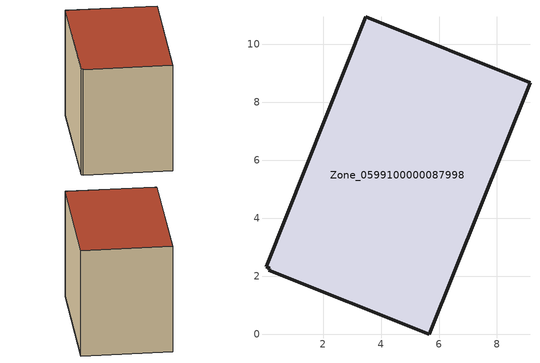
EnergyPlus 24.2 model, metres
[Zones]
Zone_0599100000087998
 floor ground (C_G): 0.15,2.27 0.03,2.32 3.47,10.95 9.14,8.68 5.66,0 0.12,2.21 z0.42
 wall outside (C_F): 5.66,0 9.14,8.68 3.47,10.95 0.03,2.32 0.15,2.27 0.12,2.21 5.66,0 z0.42:8.13
 roof outside (C_R): 0.03,2.32 0.15,2.27 0.12,2.21 5.66,0 9.14,8.68 3.47,10.95 z8.13
[BUILDING]
Pand.0599100000087998: North Axis=0; Terrain=City; Loads Convergence Tolerance Value=0.04; Temperature Convergence Tolerance Value=0.4; Solar Distribution=FullExterior; Maximum Number of Warmup Days=25; Minimum Number of Warmup Days=1
[Site:Location]
Rotterdam.The.Hague.AP_ZH_NLD Design_Conditions: Latitude=51.96; Longitude=4.45; Time Zone=1; Elevation=-4.5
[SITE:GROUNDTEMPERATURE:BUILDINGSURFACE]
18, 18, 18, 18, 18, 18, 18, 18, 18, 18, 18, 18
[MATERIAL] Thermal Absorptance=0.9; Solar Absorptance=0.7; Visible Absorptance=0.7
Name | Roughness | Thickness | Conductivity | Density | Specific Heat
G.TI.1965-1974 | MediumSmooth | 0.15 | 0.882353 | 540 | 1210
F.TI.1965-1974 | Rough | 0.3 | 0.697674 | 1920 | 840
R.TI.1965-1974 | MediumRough | 0.2 | 0.232558 | 1500 | 1000
[CONSTRUCTION]
C_G: G.TI.1965-1974
C_F: F.TI.1965-1974
C_R: R.TI.1965-1974
[ZONE]
Zone_0599100000087998: Type=1; Multiplier=1; Ceiling Height=Autocalculate; Volume=Autocalculate; Floor Area=autocalculate; Part of Total Floor Area=Yes
[ZONEINFILTRATION:DESIGNFLOWRATE]
Infil_Zone_0599100000087998: Zone or ZoneList or Space or SpaceList=Zone_0599100000087998; Schedule=AlwaysOn; Design Flow Rate Calculation Method=Flow/Area; Flow Rate per Floor Area=0.003; Constant Term Coefficient=1; Temperature Term Coefficient=0; Velocity Term Coefficient=0; Velocity Squared Term Coefficient=0
[HVACTEMPLATE:ZONE:IDEALLOADSAIRSYSTEM]
Zone_0599100000087998: Maximum Heating Supply Air Temperature=50; Minimum Cooling Supply Air Temperature=13; Maximum Heating Supply Air Humidity Ratio=0.0156; Minimum Cooling Supply Air Humidity Ratio=0.0077; Heating Limit=NoLimit; Cooling Limit=NoLimit; Dehumidification Control Type=ConstantSensibleHeatRatio; Cooling Sensible Heat Ratio=0.7; Dehumidification Setpoint=60; Humidification Control Type=None; Humidification Setpoint=30; Outdoor Air Method=None; Outdoor Air Flow Rate per Person=0.00944; Outdoor Air Flow Rate per Zone Floor Area=0; Outdoor Air Flow Rate per Zone=0; Demand Controlled Ventilation Type=None; Outdoor Air Economizer Type=NoEconomizer; Heat Recovery Type=None; Sensible Heat Recovery Effectiveness=0.7; Latent Heat Recovery Effectiveness=0.65
[ZONECONTROL:THERMOSTAT]
ThermostatControl_Zone_0599100000087998: Zone or ZoneList=Zone_0599100000087998; Control Type Schedule=DualSetpointControlType; Control 1=Thermostat_Zone_0599100000087998; Temperature Difference Between Cutout And Setpoint=0
[THERMOSTATSETPOINT:DUALSETPOINT]
Thermostat_Zone_0599100000087998: Heating Setpoint Temperature Schedule=HeatingSetpoint_Zone_0599100000087998; Cooling Setpoint Temperature Schedule=CoolingSetpoint_Zone_0599100000087998
[SCHEDULE:COMPACT]
HeatingSetpoint_Zone_0599100000087998: Through: 12/31, For: AllDays, Until: 24:00, 21
CoolingSetpoint_Zone_0599100000087998: Through: 12/31, For: AllDays, Until: 24:00, 24
DualSetpointControlType: Through: 12/31, For: AllDays, Until: 24:00, 4
AlwaysOn: Through: 12/31, For: AllDays, Until: 24:00, 1
